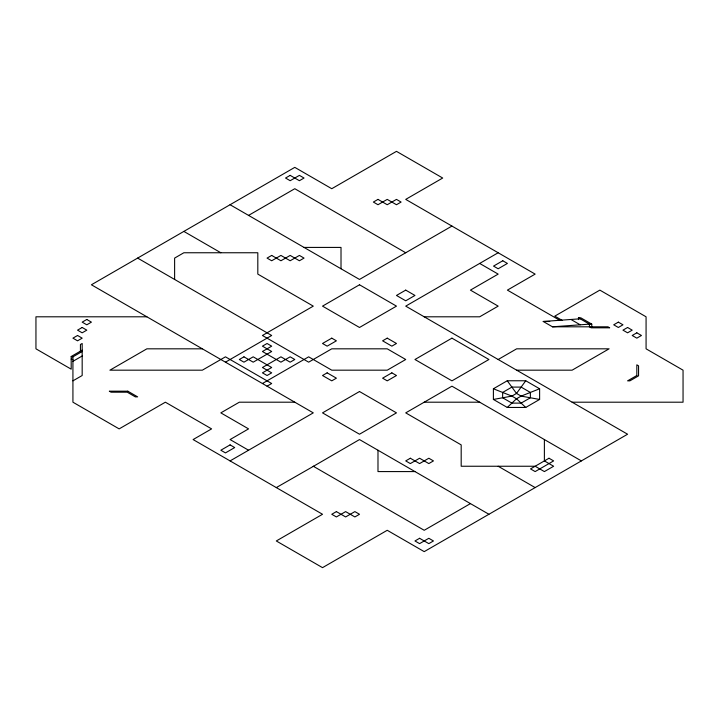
<?xml version="1.0" encoding="UTF-8"?>
<svg xmlns="http://www.w3.org/2000/svg" width="719" height="719" viewBox="0 0 719 719"><rect width="100%" height="100%" fill="white"/><g stroke="black" fill="none" stroke-linecap="round" stroke-linejoin="round"><path stroke-width="1.08" d="M313.116 466.505L359.5 439.561L488.92 514.274M525.751 380.764L516.512 393.437L511.883 396.106L493.396 399.449L493.396 388.772L507.263 380.764L525.751 380.764L539.618 388.772L539.618 399.449L525.751 407.448L507.263 407.448L493.396 399.449M507.263 407.448L516.512 398.775L521.131 396.106L539.618 388.772M248.567 215.394L294.79 188.711L405.723 252.755M146.883 316.8L35.95 316.8L35.95 348.823L71.19 369.171L71.19 356.498L82.173 350.162M71.19 356.498L72.925 356.831L82.173 351.492M72.925 361.333L82.173 355.995M72.925 380.845L82.173 375.516L82.173 343.484L80.438 344.491L80.438 351.753M451.945 226.072L359.5 279.439L230.08 204.726M225.46 362.169L271.674 335.485L137.635 258.094M262.435 383.515L308.658 356.831L331.765 370.177L387.235 370.177L405.723 359.5L387.235 348.823L331.765 348.823L308.658 362.169L262.426 335.485L313.277 306.132L257.815 274.11L257.815 252.755L183.857 252.755L174.618 258.094L174.618 279.439M267.055 386.184L271.683 383.515L225.46 356.831L202.345 370.177L109.908 370.177L146.883 348.823L202.345 348.823M498.168 252.755L405.723 306.132L627.588 434.222L424.21 551.635L387.235 530.289L322.525 567.651L276.303 540.967L322.525 514.274L193.105 439.561L211.593 428.884L165.37 402.2L119.147 428.884L72.925 402.2L72.925 356.831M230.08 460.906L313.277 412.868L91.412 284.778L294.79 167.365L331.765 188.711L396.475 151.35L442.697 178.033L405.723 199.388L535.143 274.11L507.407 290.117L559.777 320.35M498.168 359.5L516.655 348.823L609.092 348.823L572.117 370.177L516.655 370.177M313.421 466.325L276.303 487.59M580.206 318.805L543.231 321.474L552.471 326.812L589.454 324.143L590.605 323.478M470.433 503.606L424.21 530.289L313.277 466.245M304.038 247.417L341.013 247.417L341.013 268.771M424.21 316.8L479.672 316.8L498.168 306.132L470.433 290.117L498.168 274.11L479.672 263.433M578.471 319.587L578.471 317.807L580.781 317.807L591.764 324.143L591.764 326.812M543.231 321.474L549.756 321.474M578.471 317.807L589.454 324.143L591.764 324.143M552.471 326.812L607.941 326.812L609.676 327.81L591.189 327.81L589.454 326.812L589.454 324.143M294.79 402.2L239.328 402.2L220.832 412.868L248.567 428.884L230.08 439.561L248.567 450.229M424.21 402.2L479.672 402.2M572.117 402.2L683.05 402.2L683.05 370.177L646.075 348.823L646.075 316.8L599.853 290.117L554.789 316.135L562.294 320.476M414.962 471.583L377.987 471.583L377.987 450.229M539.618 399.449L521.131 396.106L516.512 393.437L507.263 380.764M71.19 359.167L72.925 359.5M493.396 388.772L511.883 396.106L516.512 398.775L525.751 407.448M570.967 319.47L580.206 324.808M183.857 231.41L220.832 252.755M581.365 460.906L451.945 386.184L405.723 412.868L461.185 444.89L461.185 466.245L535.143 466.245L544.382 471.583L553.63 466.245L544.382 460.906L544.382 439.561M498.168 466.245L535.143 487.59M290.17 175.373L285.542 178.033L290.17 180.703L299.41 175.373L304.038 178.033L299.41 180.703L290.17 175.373M86.792 319.47L82.173 322.139L86.792 324.808L91.412 322.139L86.792 319.47M82.173 327.478L77.553 330.147L82.173 332.816L86.792 330.147L82.173 327.478M77.553 335.485L72.925 338.155L77.553 340.824L82.173 338.155L77.553 335.485M271.683 255.425L267.055 258.094L271.683 260.763L280.922 255.425L290.17 260.763L299.41 255.425L304.038 258.094L299.41 260.763L290.17 255.425L280.922 260.763L271.683 255.425M377.987 199.388L373.368 202.057L377.987 204.726L387.235 199.388L396.475 204.726L401.103 202.057L396.475 199.388L387.235 204.726L377.987 199.388M359.5 284.778L322.525 306.132L359.5 327.478L396.475 306.132L359.5 284.778M243.948 356.831L239.328 359.5L243.948 362.169L253.196 356.831L271.683 367.508L262.435 372.846L267.064 375.516L271.683 372.846L262.435 367.508L280.922 356.831L290.17 362.169L294.79 359.5L290.17 356.831L280.922 362.169L262.435 351.492L271.683 346.163L267.064 343.493L262.435 346.163L271.683 351.492L253.196 362.169L243.948 356.831M405.723 290.117L396.475 295.455L405.723 300.794L414.962 295.455L405.723 290.117M331.765 338.155L322.525 343.484L327.145 346.154L336.393 340.824L331.765 338.155M502.788 260.763L493.54 266.102L498.168 268.771L507.407 263.433L502.788 260.763M327.145 372.846L322.525 375.516L331.765 380.845L336.393 378.176L327.145 372.846M387.235 338.155L382.607 340.824L391.855 346.154L396.475 343.484L387.235 338.155M230.08 444.89L220.832 450.229L225.46 452.898L234.7 447.56L230.08 444.89M359.5 391.522L322.525 412.868L359.5 434.222L396.475 412.868L359.5 391.522M391.855 372.846L382.607 378.176L387.235 380.845L396.475 375.516L391.855 372.846M451.945 338.155L414.962 359.5L451.945 380.845L488.92 359.5L451.945 338.155M618.34 322.139L613.72 324.808L618.34 327.478L622.96 324.808L618.34 322.139M511.883 387.101L502.644 392.439L502.644 397.778L511.883 403.116L521.131 403.116L530.37 397.778L530.37 392.439L521.131 387.101L511.883 387.101M627.588 327.478L622.96 330.147L627.588 332.816L632.208 330.147L627.588 327.478M410.342 458.237L405.723 460.906L410.342 463.575L419.59 458.237L428.83 463.575L433.458 460.906L428.83 458.237L419.59 463.575L410.342 458.237M636.827 332.816L632.208 335.485L636.827 338.155L641.447 335.485L636.827 332.816M336.393 511.604L331.765 514.274L336.393 516.943L345.632 511.604L354.88 516.943L359.5 514.274L354.88 511.604L345.632 516.943L336.393 511.604M636.827 375.516L627.588 380.845L629.898 380.845L638.562 375.848L638.562 365.836L636.827 364.839L636.827 375.516M549.01 458.237L530.523 468.914L535.143 471.583L553.63 460.906L549.01 458.237M419.59 538.297L414.962 540.967L419.59 543.627L428.83 538.297L433.458 540.967L428.83 543.627L419.59 538.297M127.811 391.19L109.324 391.19L111.059 392.188L127.236 392.188L135.325 396.861L137.635 396.861L127.811 391.19"/></g></svg>
